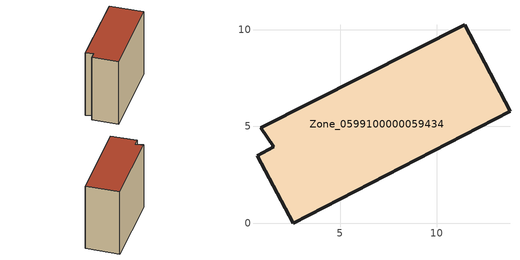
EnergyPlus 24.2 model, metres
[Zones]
Zone_0599100000059434
 floor ground (C_G): 13.8,5.79 2.57,0 0.7,3.48 1.57,3.94 0.9,4.93 11.45,10.25 z0
 wall outside (C_F): 13.8,5.79 11.45,10.25 0.9,4.93 1.57,3.94 0.7,3.48 2.57,0 13.8,5.79 z0:10.71
 roof outside (C_R): 2.57,0 13.8,5.79 11.45,10.25 0.9,4.93 1.57,3.94 0.7,3.48 z10.71
[BUILDING]
Pand.0599100000059434: North Axis=0; Terrain=City; Loads Convergence Tolerance Value=0.04; Temperature Convergence Tolerance Value=0.4; Solar Distribution=FullExterior; Maximum Number of Warmup Days=25; Minimum Number of Warmup Days=1
[Site:Location]
Rotterdam.The.Hague.AP_ZH_NLD Design_Conditions: Latitude=51.96; Longitude=4.45; Time Zone=1; Elevation=-4.5
[SITE:GROUNDTEMPERATURE:BUILDINGSURFACE]
18, 18, 18, 18, 18, 18, 18, 18, 18, 18, 18, 18
[MATERIAL] Thermal Absorptance=0.9; Solar Absorptance=0.7; Visible Absorptance=0.7
Name | Roughness | Thickness | Conductivity | Density | Specific Heat
G.TI.1946 | MediumSmooth | 0.15 | 1 | 540 | 1210
F.TI.1946 | Rough | 0.3 | 0.857143 | 1920 | 840
R.TI.1946 | MediumRough | 0.2 | 0.1 | 1500 | 1000
[CONSTRUCTION]
C_G: G.TI.1946
C_F: F.TI.1946
C_R: R.TI.1946
[ZONE]
Zone_0599100000059434: Type=1; Multiplier=1; Ceiling Height=Autocalculate; Volume=Autocalculate; Floor Area=autocalculate; Part of Total Floor Area=Yes
[ZONEINFILTRATION:DESIGNFLOWRATE]
Infil_Zone_0599100000059434: Zone or ZoneList or Space or SpaceList=Zone_0599100000059434; Schedule=AlwaysOn; Design Flow Rate Calculation Method=Flow/Area; Flow Rate per Floor Area=0.003; Constant Term Coefficient=1; Temperature Term Coefficient=0; Velocity Term Coefficient=0; Velocity Squared Term Coefficient=0
[HVACTEMPLATE:ZONE:IDEALLOADSAIRSYSTEM]
Zone_0599100000059434: Maximum Heating Supply Air Temperature=50; Minimum Cooling Supply Air Temperature=13; Maximum Heating Supply Air Humidity Ratio=0.0156; Minimum Cooling Supply Air Humidity Ratio=0.0077; Heating Limit=NoLimit; Cooling Limit=NoLimit; Dehumidification Control Type=ConstantSensibleHeatRatio; Cooling Sensible Heat Ratio=0.7; Dehumidification Setpoint=60; Humidification Control Type=None; Humidification Setpoint=30; Outdoor Air Method=None; Outdoor Air Flow Rate per Person=0.00944; Outdoor Air Flow Rate per Zone Floor Area=0; Outdoor Air Flow Rate per Zone=0; Demand Controlled Ventilation Type=None; Outdoor Air Economizer Type=NoEconomizer; Heat Recovery Type=None; Sensible Heat Recovery Effectiveness=0.7; Latent Heat Recovery Effectiveness=0.65
[ZONECONTROL:THERMOSTAT]
ThermostatControl_Zone_0599100000059434: Zone or ZoneList=Zone_0599100000059434; Control Type Schedule=DualSetpointControlType; Control 1=Thermostat_Zone_0599100000059434; Temperature Difference Between Cutout And Setpoint=0
[THERMOSTATSETPOINT:DUALSETPOINT]
Thermostat_Zone_0599100000059434: Heating Setpoint Temperature Schedule=HeatingSetpoint_Zone_0599100000059434; Cooling Setpoint Temperature Schedule=CoolingSetpoint_Zone_0599100000059434
[SCHEDULE:COMPACT]
HeatingSetpoint_Zone_0599100000059434: Through: 12/31, For: AllDays, Until: 24:00, 21
CoolingSetpoint_Zone_0599100000059434: Through: 12/31, For: AllDays, Until: 24:00, 24
DualSetpointControlType: Through: 12/31, For: AllDays, Until: 24:00, 4
AlwaysOn: Through: 12/31, For: AllDays, Until: 24:00, 1
